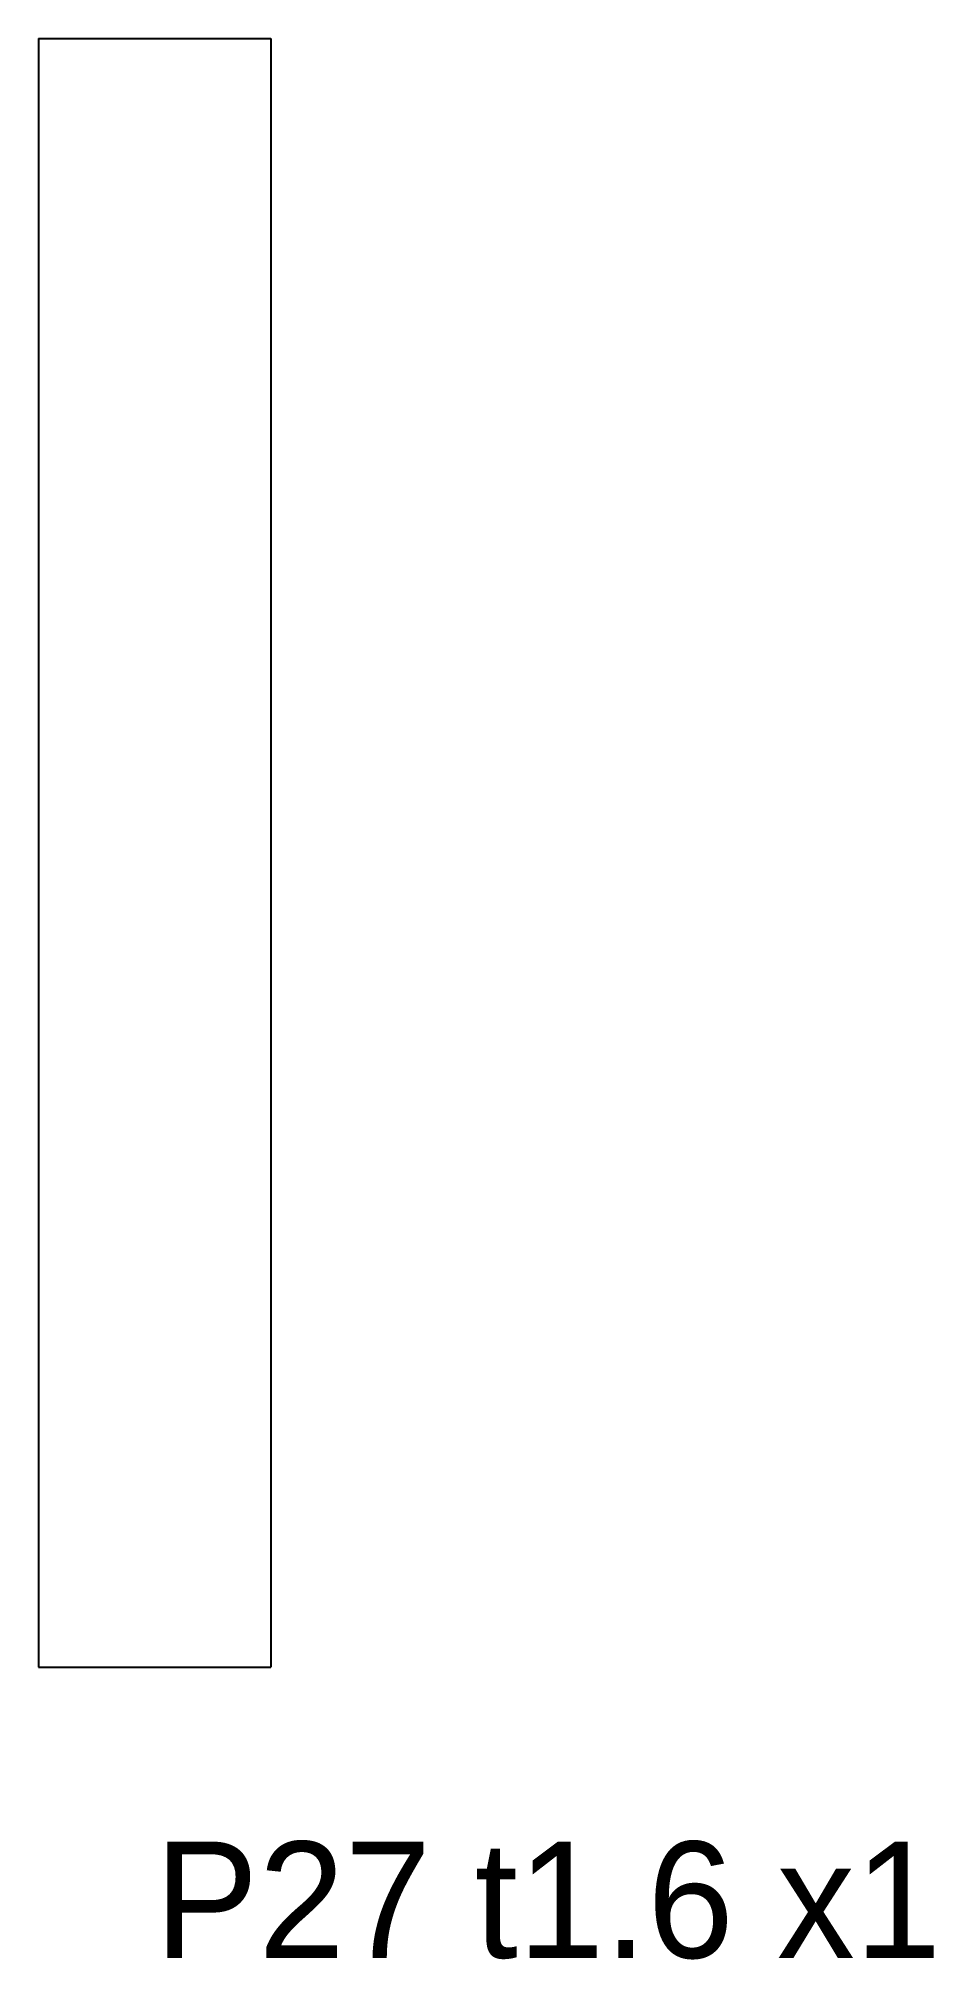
# Model space of a CAD drawing. Header units: metres. Extents: x -2 to 13.4, y -19 to 14.
import ezdxf

# ---------------------------------------------------------------- set-up
doc = ezdxf.new("R2010")
doc.units = ezdxf.units.M
doc.layers.add('CUT', color=7, linetype='Continuous')
doc.layers.add('NOTES', color=7, linetype='Continuous')

msp = doc.modelspace()

# ---------------------------------------------------------------- linework, layer by layer
at = {"layer": 'CUT'}
for points in [[(-2, 14), (2, 14)], [(-2, 14), (-2, -14)], [(2, 14), (2, -14)], [(-2, -14), (2, -14)]]:
    msp.add_lwpolyline(points, dxfattribs=at)

# ---------------------------------------------------------------- texts
at = {"layer": 'NOTES'}
msp.add_text('P27 t1.6 x1', height=2, dxfattribs=at).set_placement((0, -19))

doc.saveas('drawing.dxf')
